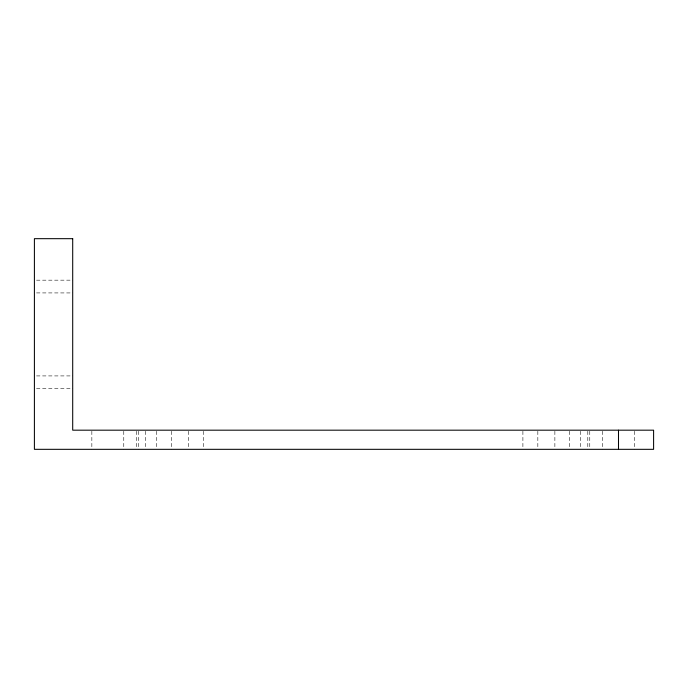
<?xml version="1.0" encoding="UTF-8"?>
<svg xmlns="http://www.w3.org/2000/svg" width="688" height="688" viewBox="0 0 688 688"><rect width="100%" height="100%" fill="white"/><g stroke="black" fill="none" stroke-linecap="round" stroke-linejoin="round"><path stroke-width="0.52" stroke-dasharray="3.44 2.58" d="M36.524 280.179L72.704 280.162M36.524 292.916L72.704 292.933M36.524 375.915L72.704 375.915M36.524 388.686L72.704 388.686M634.448 431.238L634.448 449.324M602.533 431.238L602.533 449.324M589.762 431.238L589.762 448.266M587.801 431.238L587.801 449.324M580.741 431.238L580.741 448.266M569.509 431.238L569.509 448.266M554.872 431.238L554.872 448.266M537.835 431.238L537.835 448.266M522.897 431.238L522.897 448.266M203.356 431.238L203.356 448.266M188.417 431.238L188.417 448.266M171.372 431.238L171.372 449.324M156.744 431.238L156.744 448.266M145.512 431.238L145.512 448.266M138.451 431.238L138.451 449.324M136.482 431.238L136.482 448.266M123.771 431.238L123.771 449.324M91.848 431.238L91.848 449.324"/><path stroke-width="1.03" d="M618.495 430.181L618.495 449.324M72.704 238.676L34.4 238.676L34.4 449.324L653.6 449.324L653.6 430.181L72.704 430.181L72.704 238.676"/></g></svg>
